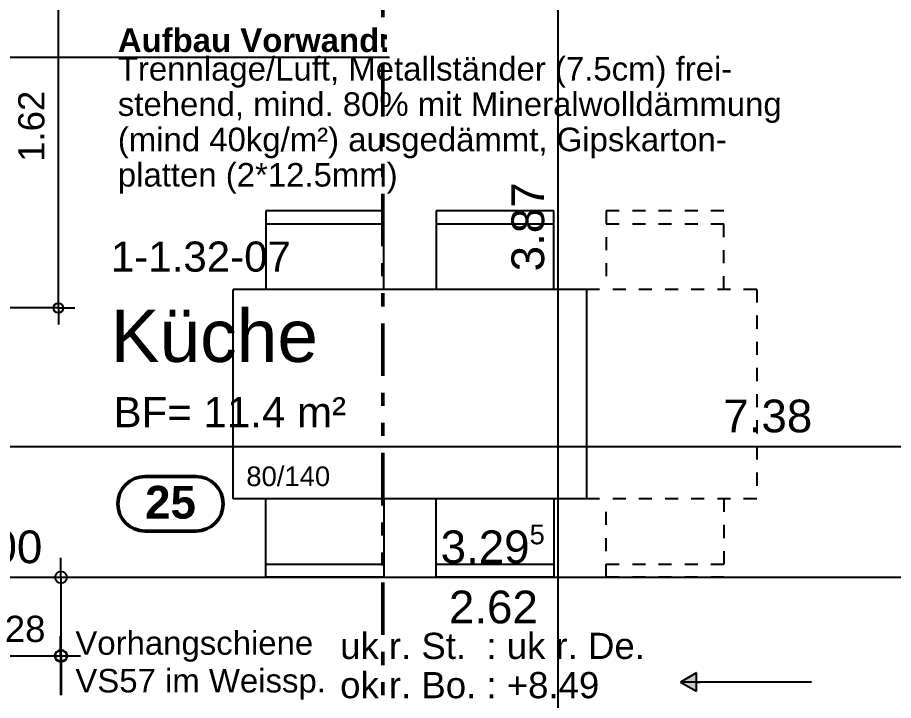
# Model space of a CAD drawing. Header units: centimetres. Extents: x 0.3 to 84.3, y 0.3 to 59.7.
# Drawn here: x 49.08 to 55.77, y 16.73 to 21.95 of the extents above; entities that cross this region are included whole.
import ezdxf

# ---------------------------------------------------------------- set-up
doc = ezdxf.new("R2010")
doc.units = ezdxf.units.CM
for name, pattern in [('AUSGEZOGEN', [0]), ('LINIE_17', [0.05, 0, -0.05]), ('LINIE_23', [0.79, 0.4, -0.13, 0, -0.13, 0, -0.13]), ('RAND', [44.45, 12.7, -6.35, 12.7, -6.35, 0, -6.35])]:
    doc.linetypes.add(name, pattern=pattern)
for name, color, linetype, lineweight in [('Bauachsen grob', 7, 'RAND', 25), ('Oeffnungsrichtung Fenster', 7, 'AUSGEZOGEN', 25), ('Raumbezeichnung', 7, 'AUSGEZOGEN', 35), ('Text Koten', 7, 'AUSGEZOGEN', 50), ('Text Werkplan Ausfuehrung', 7, 'AUSGEZOGEN', 50), ('Vorhangbrett', 7, 'AUSGEZOGEN', 25), ('Werkplan- Ausfuehrungsmasse', 7, 'AUSGEZOGEN', 25)]:
    doc.layers.add(name, color=color, linetype=linetype, lineweight=lineweight)
doc.layers.add('Moebel', color=7, linetype='AUSGEZOGEN', lineweight=25, true_color=0xababab)
doc.styles.add('ARIAL', font='ARIAL.TTF')

msp = doc.modelspace()

# ---------------------------------------------------------------- hatches: boundary and pattern name
at = {"layer": 'Oeffnungsrichtung Fenster', "linetype": 'AUSGEZOGEN', "lineweight": 25}
msp.add_hatch(color=7, dxfattribs=at).paths.add_polyline_path([(54.265, 16.943), (54.145, 16.874), (54.265, 16.805)])

# ---------------------------------------------------------------- linework, layer by layer
at = {"layer": 'Bauachsen grob', "color": 32, "linetype": 'LINIE_23', "lineweight": 50, "true_color": 0xc36e14}
msp.add_line((51.87, 1.394), (51.87, 57.974), dxfattribs=at)
at = {"layer": 'Moebel', "color": 253, "linetype": 'AUSGEZOGEN', "lineweight": 25, "true_color": 0xababab}
for p, q in [((50.976, 20.474), (50.976, 19.874)), ((51.876, 20.474), (50.976, 20.474)), ((51.876, 19.874), (51.876, 20.474)), ((52.276, 20.474), (52.276, 19.874)), ((53.176, 20.474), (52.276, 20.474)), ((53.176, 19.874), (53.176, 20.474)), ((50.976, 20.374), (51.876, 20.374)), ((52.276, 20.374), (53.176, 20.374)), ((50.726, 18.274), (50.726, 19.874)), ((53.426, 19.874), (50.726, 19.874)), ((53.426, 19.874), (53.426, 18.274)), ((53.426, 18.274), (50.726, 18.274)), ((50.976, 17.674), (50.976, 18.274)), ((51.876, 18.274), (51.876, 17.674)), ((52.276, 17.674), (52.276, 18.274)), ((53.176, 18.274), (53.176, 17.674)), ((50.976, 17.774), (51.876, 17.774)), ((52.276, 17.774), (53.176, 17.774)), ((51.876, 17.674), (50.976, 17.674)), ((53.176, 17.674), (52.276, 17.674))]:
    msp.add_line(p, q, dxfattribs=at)
at = {"layer": 'Moebel', "color": 253, "linetype": 'LINIE_17', "lineweight": 25, "true_color": 0xababab}
for p, q in [((53.576, 20.474), (53.576, 19.874)), ((54.476, 20.474), (53.576, 20.474)), ((54.476, 19.874), (54.476, 20.474)), ((53.576, 20.374), (54.476, 20.374)), ((54.726, 19.874), (53.426, 19.874)), ((54.726, 19.874), (54.726, 18.274)), ((54.726, 18.274), (53.426, 18.274)), ((53.576, 17.674), (53.576, 18.274)), ((54.476, 18.274), (54.476, 17.674)), ((53.576, 17.774), (54.476, 17.774)), ((54.476, 17.674), (53.576, 17.674))]:
    msp.add_line(p, q, dxfattribs=at)
at = {"layer": 'Oeffnungsrichtung Fenster', "color": 7, "linetype": 'AUSGEZOGEN', "lineweight": 25}
for p, q in [((54.265, 16.943), (54.145, 16.874)), ((54.265, 16.805), (54.265, 16.943)), ((55.145, 16.874), (54.145, 16.874)), ((54.145, 16.874), (54.145, 16.874)), ((54.145, 16.874), (54.145, 16.874)), ((54.145, 16.874), (54.145, 16.874)), ((54.145, 16.874), (54.265, 16.805)), ((54.265, 16.874), (54.295, 16.874))]:
    msp.add_line(p, q, dxfattribs=at)
at = {"layer": 'Text Werkplan Ausfuehrung', "color": 7, "linetype": 'AUSGEZOGEN', "lineweight": 25}
msp.add_line((47.56, 21.6495), (51.9201, 21.6495), dxfattribs=at)
at = {"layer": 'Text Werkplan Ausfuehrung', "color": 240, "linetype": 'AUSGEZOGEN', "lineweight": 50}
for p, q in [((50.4412, 18.4444), (50.0527, 18.4444)), ((50.4412, 18.0278), (50.0527, 18.0278))]:
    msp.add_line(p, q, dxfattribs=at)
for centre, start, end in [((50.0527, 18.2361), 90, 270), ((50.4412, 18.2361), 270, 90)]:
    msp.add_arc(centre, 0.2083, start, end, dxfattribs=at)
at = {"layer": 'Vorhangbrett', "color": 191, "linetype": 'AUSGEZOGEN', "lineweight": 35, "true_color": 0xbe96ea}
for q in [(49.41, 17.224), (49.41, 16.924), (49.41, 16.774)]:
    msp.add_line((49.41, 17.074), q, dxfattribs=at)
at = {"layer": 'Vorhangbrett', "color": 191, "linetype": 'AUSGEZOGEN', "lineweight": 25, "true_color": 0xbe96ea}
for p, q in [((48.85, 17.074), (49.41, 17.074)), ((49.41, 17.074), (49.56, 17.074))]:
    msp.add_line(p, q, dxfattribs=at)
at = {"layer": 'Vorhangbrett', "color": 191, "linetype": 'AUSGEZOGEN', "lineweight": 35, "true_color": 0xbe96ea}
msp.add_circle((49.41, 17.074), 0.045, dxfattribs=at)
at = {"layer": 'Werkplan- Ausfuehrungsmasse', "color": 253, "linetype": 'AUSGEZOGEN', "lineweight": 25, "true_color": 0xa0a0a0}
for q in [(49.39, 22.974), (48.95, 19.732), (49.265, 19.732), (49.515, 19.732), (49.39, 19.607)]:
    msp.add_line((49.39, 19.732), q, dxfattribs=at)
at = {"layer": 'Werkplan- Ausfuehrungsmasse', "color": 7, "linetype": 'AUSGEZOGEN', "lineweight": 25}
for p, q in [((47.61, 18.674), (62.37, 18.674)), ((49.41, 17.674), (49.41, 17.824)), ((47.41, 17.674), (49.41, 17.674)), ((49.41, 17.674), (49.41, 17.524)), ((49.41, 17.674), (56, 17.674))]:
    msp.add_line(p, q, dxfattribs=at)
for points in [[(53.21, 16.474), (53.21, 17.8732), (53.21, 17.8732), (53.21, 18.428), (53.21, 18.428), (53.21, 21.3686), (53.21, 21.3686), (53.21, 24.214)], [(49.41, 17.674), (49.41, 17.4341), (49.41, 17.4341), (49.41, 17.3397), (49.41, 17.3397), (49.41, 16.874)]]:
    msp.add_lwpolyline(points, dxfattribs=at)
at = {"layer": 'Werkplan- Ausfuehrungsmasse', "color": 253, "linetype": 'AUSGEZOGEN', "lineweight": 25, "true_color": 0xa0a0a0}
msp.add_circle((49.39, 19.732), 0.0375, dxfattribs=at)
at = {"layer": 'Werkplan- Ausfuehrungsmasse', "color": 7, "linetype": 'AUSGEZOGEN', "lineweight": 25}
msp.add_circle((49.41, 17.674), 0.045, dxfattribs=at)

# ---------------------------------------------------------------- texts
at = {"layer": 'Moebel', "color": 253, "linetype": 'AUSGEZOGEN', "lineweight": 25, "true_color": 0xababab, "insert": (50.826, 18.369), "char_height": 0.15, "width": 0.075, "attachment_point": 7, "style": 'ARIAL'}
msp.add_mtext('80/140', dxfattribs=at)
at = {"layer": 'Raumbezeichnung', "color": 7, "linetype": 'AUSGEZOGEN', "lineweight": 50, "char_height": 0.23, "width": 0.115, "attachment_point": 7, "style": 'ARIAL'}
for s, insert in [('1-1.32-07', (49.7915, 20.0066)), ('BF=\\~11.4\\~m²', (49.8115, 18.8207))]:
    msp.add_mtext(s, dxfattribs=dict(at, insert=insert))
at = {"layer": 'Raumbezeichnung', "color": 7, "linetype": 'AUSGEZOGEN', "lineweight": 35, "insert": (49.79, 19.314), "char_height": 0.4, "width": 0.2, "attachment_point": 7, "style": 'ARIAL'}
msp.add_mtext('Küche', dxfattribs=at)
at = {"layer": 'Text Koten', "color": 7, "linetype": 'AUSGEZOGEN', "lineweight": 35, "char_height": 0.2, "width": 0.1, "attachment_point": 7, "style": 'ARIAL'}
for s, insert in [('uk\\~r.\\~St.\\~\\~:\\~uk\\~r.\\~De.', (51.5433, 17.0473)), ('ok\\~r.\\~Bo.\\~:\\~+8.49', (51.5433, 16.7473))]:
    msp.add_mtext(s, dxfattribs=dict(at, insert=insert))
at = {"layer": 'Text Werkplan Ausfuehrung', "color": 7, "linetype": 'AUSGEZOGEN', "lineweight": 35, "char_height": 0.18, "width": 0.09, "attachment_point": 7, "style": 'ARIAL'}
for s, insert in [('\\fArial|i0|b1|c0|p0;Aufbau\\~Vorwand:', (49.8444, 21.6855)), ('Trennlage/Luft,\\~Metallständer\\~(7.5cm)\\~frei-', (49.8444, 21.4155)), ('stehend,\\~mind.\\~80%\\~mit\\~Mineralwolldämmung\\~', (49.8444, 21.1455)), ('(mind\\~40kg/m²)\\~ausgedämmt,\\~Gipskarton-', (49.8444, 20.8755)), ('platten\\~(2*12.5mm)', (49.8444, 20.6055))]:
    msp.add_mtext(s, dxfattribs=dict(at, insert=insert))
at = {"layer": 'Text Werkplan Ausfuehrung', "color": 240, "linetype": 'AUSGEZOGEN', "lineweight": 50, "insert": (50.0527, 18.1194), "char_height": 0.25, "width": 0.125, "attachment_point": 7, "style": 'ARIAL'}
msp.add_mtext('\\fArial|i0|b1|c0|p0;25', dxfattribs=at)
at = {"layer": 'Vorhangbrett', "color": 191, "linetype": 'AUSGEZOGEN', "lineweight": 35, "true_color": 0xbe96ea, "attachment_point": 7, "style": 'ARIAL'}
for s, insert, char_height, width in [('28', (48.9807, 17.1774), 0.2, 0.1), ('Vorhangschiene', (49.52, 17.028), 0.18, 0.09), ('VS57\\~im\\~Weissp.', (49.52, 16.74), 0.18, 0.09)]:
    msp.add_mtext(s, dxfattribs=dict(at, insert=insert, char_height=char_height, width=width))
at = {"layer": 'Werkplan- Ausfuehrungsmasse', "color": 253, "linetype": 'AUSGEZOGEN', "lineweight": 35, "true_color": 0xa0a0a0, "insert": (49.2866, 20.8485), "char_height": 0.2, "width": 0.1, "attachment_point": 7, "rotation": 90, "style": 'ARIAL'}
msp.add_mtext('1.62', dxfattribs=at)
at = {"layer": 'Werkplan- Ausfuehrungsmasse', "color": 7, "linetype": 'AUSGEZOGEN', "lineweight": 50, "insert": (53.1056, 20.0121), "char_height": 0.25, "width": 0.125, "attachment_point": 7, "rotation": 90, "style": 'ARIAL'}
msp.add_mtext('3.87', dxfattribs=at)
at = {"layer": 'Werkplan- Ausfuehrungsmasse', "color": 7, "linetype": 'AUSGEZOGEN', "lineweight": 50, "attachment_point": 7, "style": 'ARIAL'}
for s, insert, char_height, width in [('7.38', (54.4713, 18.7784), 0.25, 0.125), ('5', (52.9908, 17.9243), 0.15, 0.075), ('1.00', (48.5879, 17.7783), 0.25, 0.125), ('3.29', (52.3111, 17.7784), 0.25, 0.125), ('2.62', (52.3743, 17.3187), 0.25, 0.125)]:
    msp.add_mtext(s, dxfattribs=dict(at, insert=insert, char_height=char_height, width=width))

doc.saveas('drawing.dxf')
